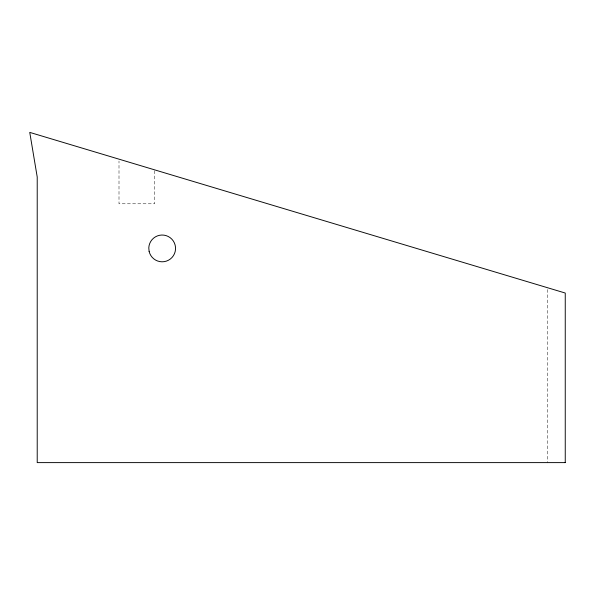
<?xml version="1.0" encoding="UTF-8"?>
<svg xmlns="http://www.w3.org/2000/svg" width="595" height="595" viewBox="0 0 595 595"><rect width="100%" height="100%" fill="white"/><g stroke="black" fill="none" stroke-linecap="round" stroke-linejoin="round"><path stroke-width="0.45" stroke-dasharray="2.98 2.23" d="M547.4 289.534L547.4 462.613M154.7 170.787L154.7 203.787L119 203.787L119 161.022"/><path stroke-width="0.89" d="M565.25 462.613L37.217 462.613L37.217 177.013L29.75 132.388L565.25 293.038L565.25 462.613M149.107 251.35L148.795 247.87A13.388 13.388 0 0 1 168.311 236.52A13.388 13.388 0 0 1 170.349 259.011A13.388 13.388 0 0 1 149.107 251.35"/></g></svg>
